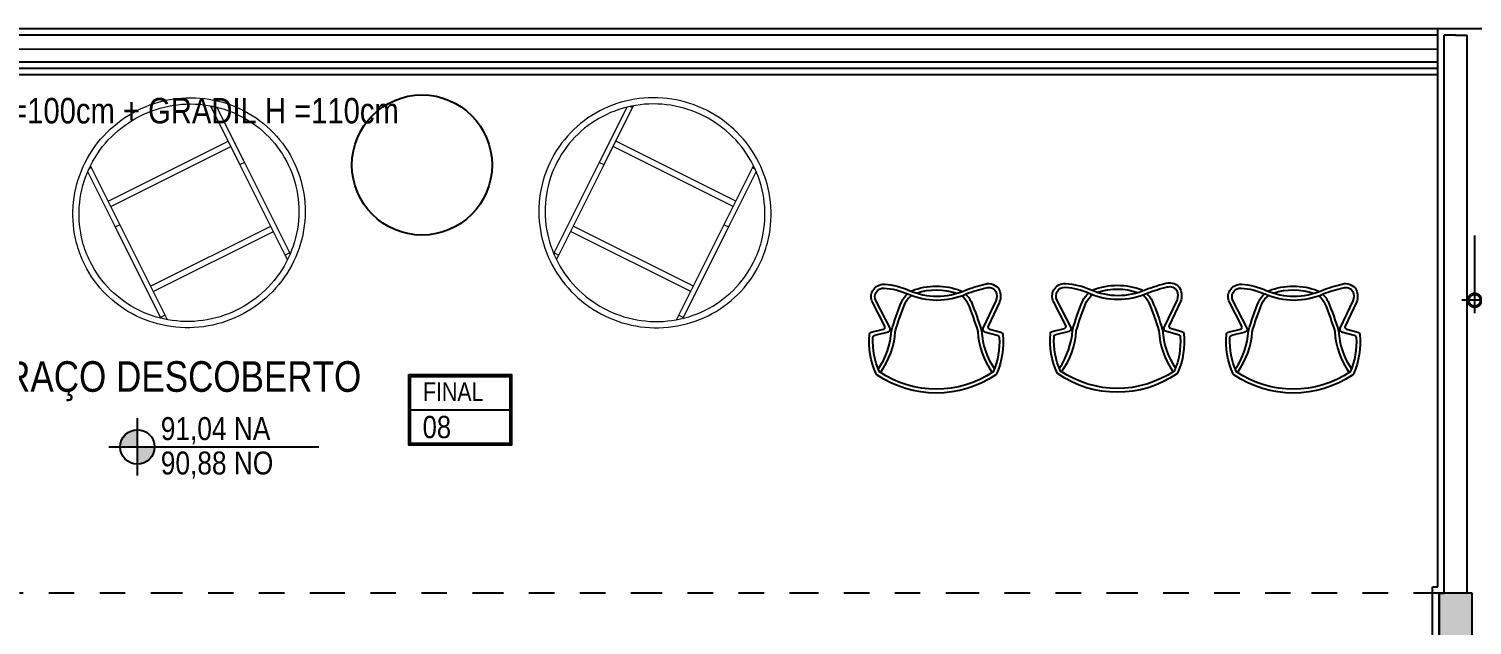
# Model space of a CAD drawing. Header units: metres. Extents: x -23 to 570, y -25 to 184.
# Drawn here: x 109.82 to 115.48, y 7.06 to 9.4 of the extents above; entities that cross this region are included whole.
import ezdxf
from ezdxf.enums import TextEntityAlignment as Align

# ---------------------------------------------------------------- set-up
doc = ezdxf.new("R2010")
doc.units = ezdxf.units.M
doc.header["$LTSCALE"] = 0.1
doc.linetypes.add('DUPLEX SUPERIOR$0$DASHEDX2', pattern=[1.5, 1, -0.5])
for name, color, linetype in [('ARQ-DIM', 2, 'Continuous'), ('ARQ-SIM', 1, 'Continuous'), ('ARQ-TXT', 2, 'Continuous'), ('DUPLEX SUPERIOR$0$1', 232, 'DUPLEX SUPERIOR$0$DASHEDX2'), ('DUPLEX SUPERIOR$0$3', 2, 'Continuous'), ('DUPLEX SUPERIOR$0$4', 2, 'Continuous'), ('DUPLEX SUPERIOR$0$5', 232, 'Continuous'), ('DUPLEX SUPERIOR$0$ARQ-ALV ACAB', 4, 'Continuous'), ('DUPLEX SUPERIOR$0$ARQ-ALV OSSO', 5, 'Continuous'), ('DUPLEX SUPERIOR$0$ARQ-AUX', 7, 'Continuous'), ('DUPLEX SUPERIOR$0$ARQ-AUX2', 2, 'Continuous'), ('DUPLEX SUPERIOR$0$ARQ-MOB', 7, 'Continuous'), ('DUPLEX SUPERIOR$0$ARQ-PRJ', 7, 'DUPLEX SUPERIOR$0$DASHEDX2')]:
    doc.layers.add(name, color=color, linetype=linetype)
doc.styles.add('Adesa', font='ARIALN.TTF')
doc.styles.add('M50', font='ARIALN.TTF', dxfattribs={"height": 0.15})
doc.dimstyles.new('ADESA 1-0050', dxfattribs={"dimtxt": 0.1, "dimasz": 0.1, "dimexe": 0.05, "dimexo": 0.05, "dimgap": 0.03, "dimtad": 1, "dimdec": 1, "dimlfac": 100, "dimzin": 12, "dimtxsty": 'Adesa', "dimblk": 'DOTSMALL', "dimcen": 1, "dimdle": 0.05, "dimclrd": 1, "dimclre": 1, "dimclrt": 256, "dimazin": 3, "dimtm": 1e-09, "dimtfac": 1, "dimtdec": 1, "dimtmove": 1, "dimatfit": 0, "dimldrblk": 'DOTSMALL', "dimfxl": 0.8, "dimtvp": 2, "dimtolj": 1, "dimtzin": 0, "dimarcsym": 0})

# ---------------------------------------------------------------- blocks, each defined once
blk = doc.blocks.new('DUPLEX SUPERIOR$0$planta duplex superior tipo 2')
at = {"layer": 'DUPLEX SUPERIOR$0$ARQ-ALV ACAB'}
blk.add_line((-10.07, 0.0252, 0), (0, 0.025), dxfattribs=at)
at = {"layer": 'DUPLEX SUPERIOR$0$ARQ-ALV OSSO'}
for p, q in [((0, 0), (-0.045, 0)), ((-0.045, -2.19, 0), (-0.045, 0, 0))]:
    blk.add_line(p, q, dxfattribs=at)
blk.add_lwpolyline([(-0.065, -2.19), (-0.045, -2.19)], dxfattribs=at)
blk = doc.blocks.new('*U1089')
at = {"lineweight": 0}
for p, q in [((-290.5, 83.3), (-290.5, 318.5)), ((-280.9, 326.4), (-270.7, 326.4)), ((-270.7, 326.4), (-270.7, 334.4)), ((-270.7, 83.3), (-270.7, 326.4)), ((256.4, 328.5), (256.4, 334.4)), ((256.4, 326.4), (256.4, 328.5)), ((256.4, 325.9), (256.4, 326.4)), ((256.4, 326.4), (261.9, 326.4)), ((256.4, 83.3), (256.4, 325.9)), ((261.9, 326.4), (266.6, 326.4)), ((276.1, 83.3), (276.1, 318.5)), ((256.4, 179.1), (-270.7, 179.1)), ((256.4, 156), (-270.7, 156)), ((-290.5, -314.8), (-290.5, 83.3)), ((-290.5, 76.2), (-270.7, 76.2)), ((-270.7, -314.8), (-270.7, 83.3)), ((256.4, -314.8), (256.4, 83.3)), ((256.4, 76.2), (276.1, 76.2)), ((276.1, -314.8), (276.1, 83.3)), ((256.4, -193.3), (-270.7, -193.3)), ((256.4, -216.4), (-270.7, -216.4)), ((-290.5, -324.7), (-290.5, -314.8)), ((-290.5, -320.6), (-270.7, -320.6)), ((-270.7, -340.6), (-270.7, -314.8)), ((256.4, -340.6), (256.4, -314.8)), ((256.4, -320.6), (276.1, -320.6)), ((276.1, -324.7), (276.1, -314.8))]:
    blk.add_line(p, q, dxfattribs=at)
for points, knots in [([(450, -3.1), (450, -51.1), (442.1, -99.1), (411.5, -190.2), (388.7, -233.3), (330.5, -310.3), (295.1, -344.1), (215.2, -399.2), (170.8, -420.4), (77.3, -448), (28.3, -454.3), (-69.2, -451.6), (-117.7, -442.4), (-209.4, -409.6), (-252.5, -385.9), (-329.1, -326.3), (-362.4, -290.4), (-416, -210.2), (-436.2, -165.8), (-461.4, -73.1), (-466.4, -24.8), (-460.7, 71), (-450, 118.5), (-414, 207.7), (-388.7, 249.4), (-326.1, 322.9), (-288.7, 354.7), (-205.7, 405.1), (-160.1, 423.7), (-65.2, 445.8), (-15.9, 449.4), (81.3, 441), (129.2, 429.1), (218.8, 391), (260.5, 364.9), (333.3, 301), (364.5, 263.3), (413.2, 180.1), (430.8, 134.7), (446.8, 57.8), (450, 27.3), (450, -3.1)], [0, 0, 0, 0, 0.319721, 0.319721, 0.639501, 0.639501, 0.959429, 0.959429, 1.279526, 1.279526, 1.599751, 1.599751, 1.920017, 1.920017, 2.240224, 2.240224, 2.560293, 2.560293, 2.880189, 2.880189, 3.19995, 3.19995, 3.519674, 3.519674, 3.839475, 3.839475, 4.159434, 4.159434, 4.47956, 4.47956, 4.7998, 4.7998, 5.120062, 5.120062, 5.440249, 5.440249, 5.760286, 5.760286, 6.080153, 6.080153, 6.283185, 6.283185, 6.283185, 6.283185]), ([(425.5, -3.1), (425.5, -48.5), (418, -93.9), (389, -180.1), (367.4, -220.9), (312.2, -293.8), (278.7, -325.8), (203, -377.8), (160.9, -397.8), (72.5, -423.8), (26.2, -429.8), (-66.1, -427.1), (-111.9, -418.5), (-198.6, -387.4), (-239.4, -365), (-311.8, -308.7), (-343.4, -274.8), (-394.1, -199), (-413.2, -157.1), (-437.1, -69.3), (-441.8, -23.6), (-436.4, 67.1), (-426.3, 112), (-392.2, 196.4), (-368.2, 235.8), (-308.8, 305.4), (-273.4, 335.4), (-194.8, 383), (-151.6, 400.6), (-61.8, 421.4), (-15.2, 424.7), (76.7, 416.8), (122, 405.5), (206.7, 369.5), (246.1, 344.8), (315, 284.5), (344.5, 248.8), (390.7, 170.2), (407.3, 127.2), (422.5, 54.5), (425.5, 25.7), (425.5, -3.1)], [0, 0, 0, 0, 0.320303, 0.320303, 0.640542, 0.640542, 0.96062, 0.96062, 1.280513, 1.280513, 1.60027, 1.60027, 1.919982, 1.919982, 2.239757, 2.239757, 2.559683, 2.559683, 2.879795, 2.879795, 3.200054, 3.200054, 3.520355, 3.520355, 3.84057, 3.84057, 4.160614, 4.160614, 4.480477, 4.480477, 4.800217, 4.800217, 5.119934, 5.119934, 5.439731, 5.439731, 5.759689, 5.759689, 6.079833, 6.079833, 6.283185, 6.283185, 6.283185, 6.283185])]:
    blk.add_open_spline(points, degree=3, knots=knots, dxfattribs=at)
blk = doc.blocks.new('DUPLEX SUPERIOR$0$MOB_TID_Bora Bora_Mesa Auxiliar')
at = {"ltscale": 0.001}
blk.add_circle((0, 0), 0.275, dxfattribs=at)
blk = doc.blocks.new('DUPLEX SUPERIOR$0$MOB_Cadeira Aviv ou Allegra')
for points in [[(4290.7691, 2880.1209, 0.131931), (4290.793, 2879.9666, 0.14013), (4290.7965, 2879.9624, 0.307925), (4291.2625, 2879.9624, 0.136795), (4291.2659, 2879.9665, 0.130223), (4291.2924, 2880.1206, 0.319153), (4291.2849, 2880.1294), (4291.2371, 2880.1415, -0.48169), (4291.2319, 2880.1528), (4291.2799, 2880.2472, 0.250392), (4291.279, 2880.2926, 0.291136), (4291.2327, 2880.3176, 0.085119), (4291.1355, 2880.2935, -0.209258), (4290.9181, 2880.2935, 0.036257), (4290.8378, 2880.3183, 0.34754), (4290.7827, 2880.2962, 0.194054), (4290.7817, 2880.2472), (4290.8265, 2880.1529, -0.467503), (4290.8214, 2880.1417), (4290.7764, 2880.1295, 0.308502)], [(4290.783, 2880.1088, 0.1213), (4290.8061, 2879.974, 0.306002), (4291.2529, 2879.974, 0.119391), (4291.2782, 2880.1084, 0.329595), (4291.2707, 2880.1175), (4291.2176, 2880.1309, -0.48169), (4291.2111, 2880.1451), (4291.2666, 2880.254, 0.250392), (4291.2659, 2880.2853, 0.291136), (4291.2338, 2880.3026, 0.085119), (4291.1415, 2880.2798, -0.20897), (4290.9123, 2880.2797, 0.036344), (4290.8339, 2880.3038, 0.343827), (4290.7961, 2880.2895, 0.186509), (4290.7955, 2880.2531), (4290.8467, 2880.1453, -0.467504), (4290.8403, 2880.1313), (4290.7904, 2880.1178, 0.318606)]]:
    blk.add_lwpolyline(points, format="xyb", close=True)
for points in [[(4291.1284, 2880.2906, 0.008449), (4291.1255, 2880.2923, 0.189361), (4290.9329, 2880.2923, 0.013878), (4290.9281, 2880.2894)], [(4291.1072, 2880.283, 0.163546), (4290.9489, 2880.2822)], [(4290.9146, 2880.2787, 0.090045), (4290.8932, 2880.2499, 0.02372), (4290.8519, 2880.1345, -0.138637), (4290.8015, 2879.9852)], [(4290.9304, 2880.2725, 0.110173), (4290.9068, 2880.2437, 0.02326), (4290.8668, 2880.1318, -0.142586), (4290.8101, 2879.9713)], [(4291.2484, 2879.9711, -0.135645), (4291.1906, 2880.1314, 0.032927), (4291.1516, 2880.2436, 0.116146), (4291.1265, 2880.2737, 0.116146)], [(4291.2574, 2879.9845, -0.131983), (4291.2054, 2880.1339, 0.033451), (4291.1652, 2880.2499, 0.095284), (4291.1423, 2880.2801, 0.095284)]]:
    blk.add_lwpolyline(points, format="xyb")
blk = doc.blocks.new('DUPLEX SUPERIOR$0$layout dup sup tipo 2')
at = {"layer": 'DUPLEX SUPERIOR$0$ARQ-MOB', "color": 251, "xscale": -1, "rotation": 180}
for p in [(-4315.9744, 2871.9248), (-4315.284, 2871.9217), (-4314.5736, 2871.9248)]:
    blk.add_blockref('DUPLEX SUPERIOR$0$MOB_Cadeira Aviv ou Allegra', p, dxfattribs=at)
at = {"layer": 'DUPLEX SUPERIOR$0$ARQ-MOB', "color": 251, "yscale": 0.001, "zscale": 0.001}
for p, xscale, rotation in [((-22.4481, -8.673), 0.001, 153.4503635204589), ((-20.6039, -8.673), -0.001, 206.5496364795411)]:
    blk.add_blockref('*U1089', p, dxfattribs=dict(at, xscale=xscale, rotation=rotation))
at = {"layer": 'DUPLEX SUPERIOR$0$ARQ-MOB', "color": 251}
blk.add_blockref('DUPLEX SUPERIOR$0$MOB_TID_Bora Bora_Mesa Auxiliar', (-21.526, -8.861), dxfattribs=at)
blk = doc.blocks.new('DUPLEX SUPERIOR$0$planta duplex superior tipo 3')
at = {"layer": 'DUPLEX SUPERIOR$0$ARQ-ALV ACAB'}
for p, q in [((-10.07, 0.0236, 0), (-0.08, 0.0236, 0)), ((-10.07, -2.1664), (-10.07, 0.0236)), ((-10.07, -0.1563, 0), (-0.08, -0.1564, 0))]:
    blk.add_line(p, q, dxfattribs=at)
at = {"layer": 'DUPLEX SUPERIOR$0$ARQ-ALV ACAB', "elevation": 0}
for points in [[(-10.14, 0.0236), (-10.07, 0.0236)], [(-10.0501, -2.1664), (-10.07, -2.1664)], [(-10.0501, -4.5964), (-10.0501, -2.1664)]]:
    blk.add_lwpolyline(points, dxfattribs=at)
at = {"layer": 'DUPLEX SUPERIOR$0$ARQ-ALV OSSO'}
blk.add_line((-10.095, -2.1914), (-10.095, -0.0014), dxfattribs=at)
at = {"layer": 'DUPLEX SUPERIOR$0$ARQ-ALV OSSO', "elevation": 0}
for points in [[(-10.14, -0.0014), (-10.095, -0.0014)], [(-10.075, -2.1914), (-10.095, -2.1914)], [(-7.3206, -4.7914), (-7.3451, -4.7914), (-10.0751, -4.7914), (-10.075, -2.1914)]]:
    blk.add_lwpolyline(points, dxfattribs=at)
at = {"layer": 'DUPLEX SUPERIOR$0$ARQ-AUX'}
for p, q in [((-10.07, -0.0015, 0), (-0.08, -0.0016, 0)), ((-10.07, -0.1313, 0), (-0.08, -0.1314, 0))]:
    blk.add_line(p, q, dxfattribs=at)
at = {"layer": 'DUPLEX SUPERIOR$0$ARQ-AUX2'}
for p, q in [((-10.07, -0.0565, 0), (-0.08, -0.0566, 0)), ((-10.07, -0.1065, 0), (-0.08, -0.1066, 0))]:
    blk.add_line(p, q, dxfattribs=at)
blk = doc.blocks.new('DUPLEX SUPERIOR$0$EST-LO-012-BAR-R00')
at = {"layer": 'DUPLEX SUPERIOR$0$3'}
h = blk.add_hatch(color=8, dxfattribs=at)
h.dxf.hatch_style = 1
h.paths.add_polyline_path([(12.990166, -733.007865), (-0.004452, -733.007865), (-0.004452, -859.007865), (12.990166, -859.007865)], flags=16)
h.paths.add_polyline_path([(12.990166, -474.009684), (-0.004452, -474.009684), (-0.004452, -600.009684), (12.990166, -600.009684)], flags=16)
h.paths.add_polyline_path([(12.990166, -41.006716), (0, -41.006716), (0, -167.006716), (12.990166, -167.006716)], flags=16)
h.paths.add_polyline_path([(-77.500305, 296.001179), (-239.500305, 296.001179), (-239.500305, 282.997389), (-77.500305, 282.997389)], flags=16)
h.paths.add_polyline_path([(1027.995156, -74.001904), (1014.985014, -74.001904), (1014.985014, -183.00198), (1012.995156, -183.00198), (1012.995156, -196.001904), (1027.995156, -196.001904)], flags=17)
h.paths.add_polyline_path([(-1534.999687, -396.002061), (-1547.999687, -396.002061), (-1547.999687, -566.99002), (-1534.999687, -566.99002), (-1534.999687, -458.002855), (-1532.999904, -458.002855), (-1532.999904, -445.003037), (-1534.999687, -445.003037)], flags=17)
h.paths.add_polyline_path([(-1547.999687, -245.000884), (-1547.999687, -74.000884), (-1534.999687, -74.000884), (-1534.999687, -183.000531), (-1532.999687, -183.000531), (-1532.999687, -196.000349), (-1534.999687, -196.000349), (-1534.999687, -245.000884)])
h.paths.add_polyline_path([(1027.995404, -566.99002), (1014.995404, -566.99002), (1014.995404, -458.001482), (1012.995404, -458.001482), (1012.995404, -444.99002), (1027.995404, -444.99002)])
h.paths.add_polyline_path([(-251.979379, -937.001358), (-251.979379, -924.001358), (-232.004486, -924.000659), (-232.004486, -855.000659), (-213.004486, -855.000659), (-213.004486, -924.000659), (-0.004452, -924.001358), (-0.004452, -415.003177), (-213.011238, -415.003177), (-213.011238, -482.000175), (-232.011238, -482.000175), (-232.011238, -396.003177), (280.995777, -396.003177), (280.995777, -409.003386), (12.995548, -409.003386), (12.995548, -937.001358)])
h.paths.add_polyline_path([(-517.003335, -245.000006), (-517.003335, 296.001179), (12.994618, 296.001179), (12.994618, -232.000209), (280.995777, -232.000209), (280.995777, -245), (0, -245), (0, 0), (-249.000312, 0), (-249.000312, 12.998784), (-0.000305, 12.998784), (-0.000305, 282.997389), (-504.003335, 282.997389), (-504.003335, -245.000006)])
h.paths.add_polyline_path([(-801.000061, -408.999165), (-520.003335, -408.999165), (-520.003335, -395.999165), (-801.000061, -395.999165)], flags=17)
h.paths.add_polyline_path([(719.496112, -409.003033), (719.496112, -396.003386), (459.996043, -396.003386), (459.996043, -541.004109), (472.996043, -541.004109), (472.996043, -409.003033)], flags=17)
h.paths.add_polyline_path([(719.496112, -232.000353), (472.996043, -232.000353), (472.996043, -99.999277), (459.996043, -99.999277), (459.996043, -245), (719.496112, -245)], flags=17)
h.paths.add_polyline_path([(-993.00031, -541.004109), (-980.00031, -541.004109), (-980.00031, -396.003386), (-1239.500379, -396.003386), (-1239.500379, -409.003386), (-993.00031, -409.003386)], flags=17)
h.paths.add_polyline_path([(-993.00031, -99.999277), (-993.00031, -232), (-1239.500379, -232), (-1239.500379, -245), (-980.00031, -245), (-980.00031, -99.999277)], flags=17)
h.paths.add_polyline_path([(-801.000061, -245), (-520.003335, -245), (-520.003335, -232), (-801.000061, -232)], flags=17)
h.paths.add_polyline_path([(-517.003335, -937.002217), (-352.982201, -937.002217), (-352.982201, -924.002217), (-504.003335, -924.002217), (-504.003335, -395.999165), (-517.003335, -395.999165)])
h.paths.add_polyline_path([(574.479516, -14.002855), (593.479516, -14.002855), (593.479516, 35.997145), (574.479516, 35.997145)])
h.paths.add_polyline_path([(574.479516, -677.000531), (593.479516, -677.000531), (593.479516, -627.000531), (574.479516, -627.000531)])
h.paths.add_polyline_path([(-1113.500883, -677.000531), (-1094.500883, -677.000531), (-1094.500883, -627.000531), (-1113.500883, -627.000531)])
h.paths.add_polyline_path([(-1113.500883, -14.002855), (-1094.500883, -14.002855), (-1094.500883, 35.997145), (-1113.500883, 35.997145)])
h.paths.add_polyline_path([(265.995777, -677.000531), (284.995777, -677.000531), (284.995777, -627.000531), (265.995777, -627.000531)])
h.paths.add_polyline_path([(265.995777, -14.002855), (284.995777, -14.002855), (284.995777, 35.997145), (265.995777, 35.997145)])
h.paths.add_polyline_path([(-805.000061, -677.000531), (-786.000061, -677.000531), (-786.000061, -627.000531), (-805.000061, -627.000531)])
h.paths.add_polyline_path([(-805.000061, -14.002855), (-786.000061, -14.002855), (-786.000061, 35.997145), (-805.000061, 35.997145)])
edge = h.paths.add_edge_path()
edge.add_line((-1547.999687, -566.99002), (-1547.999687, -396.002061))
edge.add_line((-1547.999687, -396.002061), (-1534.999687, -396.002061))
edge.add_line((-1534.999687, -396.002061), (-1534.999687, -445.003037))
edge.add_line((-1534.999687, -445.003037), (-1532.999904, -445.003037))
edge.add_line((-1532.999904, -445.003037), (-1532.999904, -458.002855))
edge.add_line((-1532.999904, -458.002855), (-1534.999687, -458.002855))
edge.add_line((-1534.999687, -458.002855), (-1534.999687, -566.99002))
edge.add_line((-1534.999687, -566.99002), (-1547.999904, -566.99002))
edge.add_line((1027.989198, -196.001904), (1012.995156, -196.001904))
edge.add_line((1012.995156, -196.001904), (1012.995156, -183.00198))
edge.add_line((1012.995156, -183.00198), (1014.985014, -183.00198))
edge.add_line((1014.985014, -183.00198), (1014.985014, -74.001904))
edge.add_line((1014.985014, -74.001904), (1027.995156, -74.001904))
edge.add_line((1027.995156, -74.001904), (1027.995156, -196.001904))
h.paths.add_polyline_path([(-1.560017, -178.478832), (-1.560017, -104.425285), (-24.535801, -104.425285), (-24.535801, -178.478832)], flags=25)
at = {"layer": 'DUPLEX SUPERIOR$0$4'}
h = blk.add_hatch(color=8, dxfattribs=at)
h.dxf.hatch_style = 1
h.paths.add_polyline_path([(-1094.500883, 35.997145), (-1113.500883, 35.997145), (-1113.500883, -14.002855), (-1094.500883, -14.002855)])
h.paths.add_polyline_path([(-786.000061, 35.997145), (-805.000061, 35.997145), (-805.000061, -14.002855), (-786.000061, -14.002855)])
h.paths.add_polyline_path([(-980.00031, -99.999277), (-993.00031, -99.999277), (-993.00031, -232), (-1239.500379, -232), (-1239.500379, -245), (-980.00031, -245)])
h.paths.add_polyline_path([(-980.00031, -396.003386), (-1239.500379, -396.003386), (-1239.500379, -409.003386), (-993.00031, -409.003386), (-993.00031, -541.004109), (-980.00031, -541.004109)])
h.paths.add_polyline_path([(-1534.999687, -396.002061), (-1547.999687, -396.002061), (-1547.999687, -566.99002), (-1534.999687, -566.99002), (-1534.999687, -458.002855), (-1532.999904, -458.002855), (-1532.999904, -445.003037), (-1534.999687, -445.003037)])
h.paths.add_polyline_path([(-2548.999343, 77.001566), (-2561.999343, 77.001566), (-2561.999343, -195.998214), (-2399.510997, -195.998214), (-2399.510997, -182.998214), (-2548.999343, -182.998214)], flags=17)
h.paths.add_polyline_path([(-2548.999822, -458.004942), (-2399.510997, -458.004942), (-2399.510997, -445.004942), (-2561.999822, -445.004942), (-2561.999822, -718.004952), (-2548.999822, -718.004952)], flags=17)
h.paths.add_polyline_path([(280.995777, -409.003386), (459.996043, -409.003386), (459.996043, -396.003386), (280.995777, -396.003386)])
h.paths.add_polyline_path([(1014.995404, -718.004952), (1027.995404, -718.004952), (1027.995404, -566.99002), (1014.995404, -566.99002)])
h.paths.add_polyline_path([(865.506331, -458.001482), (1012.995404, -458.001482), (1012.995404, -444.99002), (865.506331, -444.99002)])
h.paths.add_polyline_path([(865.506331, -196.001904), (1012.995156, -196.001904), (1012.995156, -183.00198), (865.506331, -183.00198)])
h.paths.add_polyline_path([(1014.995156, -74.001904), (1027.995156, -74.001904), (1027.995156, 77.000887), (1014.995156, 77.000887)])
h.paths.add_polyline_path([(280.995777, -245), (459.996043, -245), (459.996043, -232.000209), (280.995777, -232.000209)])
h.paths.add_polyline_path([(-57.501936, -245), (0, -245), (0, -225.996934), (-57.501936, -225.996934)])
h.paths.add_polyline_path([(-980.00031, -245), (-801.000061, -245), (-801.000061, -232), (-980.00031, -232)])
h.paths.add_polyline_path([(-980.00031, -409.003177), (-801.000061, -409.003177), (-801.000061, -395.999165), (-980.00031, -395.999165)])
h.paths.add_polyline_path([(-1547.999687, -74.000884), (-1534.999687, -74.000884), (-1534.999687, 77.000932), (-1547.999687, 77.000932)])
h.paths.add_polyline_path([(-1532.999687, -196.000349), (-1385.510847, -196.000349), (-1385.510847, -183.000531), (-1532.999687, -183.000531)])
h.paths.add_polyline_path([(-1547.999904, -718.004976), (-1534.999687, -718.004976), (-1534.999687, -566.99002), (-1547.999904, -566.99002)])
h.paths.add_polyline_path([(-1532.999904, -458.002855), (-1385.510832, -458.002855), (-1385.510832, -445.003037), (-1532.999904, -445.003037)])
h.paths.add_polyline_path([(-1548.000663, -396.002061), (-2253.500545, -396.002061), (-2253.500545, -409.001685), (-2008.001965, -409.001685), (-2008.001965, -540.996579), (-1995.001777, -540.996579), (-1995.001777, -409.00183), (-1548.000663, -409.00183)])
h.paths.add_polyline_path([(1245.999783, -327.001694), (1689.007686, -327.001694), (1689.007686, -314.001694), (1245.999783, -314.001694)])
h.paths.add_polyline_path([(-249.004459, -245.001553), (-236.004459, -245.001553), (-236.004459, -0.001553), (-249.004459, -0.001553)])
h.paths.add_polyline_path([(-1548.000446, -245.001325), (-1548.000446, -232.001024), (-1995.001965, -232.001024), (-1995.001965, -100.000624), (-2008.001965, -100.000624), (-2008.001965, -232.001325), (-2253.500545, -232.001325), (-2253.500545, -245.001325)])
h.paths.add_polyline_path([(-3223.007243, -327.001694), (-2779.99934, -327.001694), (-2779.99934, -314.001694), (-3223.007243, -314.001694)])
h.paths.add_polyline_path([(1015.01125, -327.001694), (1155.51125, -327.001694), (1155.51125, -314.001694), (1015.01125, -314.001694)])
h.paths.add_polyline_path([(-2689.510807, -327.001694), (-2549.010807, -327.001694), (-2549.010807, -314.001694), (-2689.510807, -314.001694)])
h.paths.add_polyline_path([(-3223.007243, -72.001699), (-3208.007243, -72.001699), (-3208.007243, -42.001699), (-3223.007243, -42.001699)])
h.paths.add_polyline_path([(-2962.007243, -72.001699), (-2947.007243, -72.001699), (-2947.007243, -42.001699), (-2962.007243, -42.001699)])
h.paths.add_polyline_path([(1413.007686, -72.001699), (1428.007686, -72.001699), (1428.007686, -42.001699), (1413.007686, -42.001699)])
h.paths.add_polyline_path([(1674.007686, -72.001699), (1689.007686, -72.001699), (1689.007686, -42.001699), (1674.007686, -42.001699)])
h.paths.add_polyline_path([(-3223.007243, -599.001687), (-3208.007243, -599.001687), (-3208.007243, -569.001687), (-3223.007243, -569.001687)])
h.paths.add_polyline_path([(-2962.007243, -599.001687), (-2947.007243, -599.001687), (-2947.007243, -569.001687), (-2962.007243, -569.001687)])
h.paths.add_polyline_path([(1413.007686, -599.001687), (1428.007686, -599.001687), (1428.007686, -569.001687), (1413.007686, -569.001687)])
h.paths.add_polyline_path([(1674.007686, -599.001687), (1689.007686, -599.001687), (1689.007686, -569.001687), (1674.007686, -569.001687)])
edge = h.paths.add_edge_path()
edge.add_line((-2399.510997, -445.004942), (-2561.999822, -445.004942))
edge.add_line((-2561.999822, -445.004942), (-2561.999822, -718.004952))
edge.add_line((-2561.999822, -718.004952), (-2548.999822, -718.004952))
edge.add_line((-2548.999822, -718.004952), (-2548.999822, -458.004942))
edge.add_line((-2548.999822, -458.004942), (-2399.510997, -458.004942))
edge.add_line((-2399.510997, -458.004942), (-2399.510997, -445.005172))
edge.add_line((-2561.999343, 77.001566), (-2561.999343, -195.998214))
edge.add_line((-2561.999343, -195.998214), (-2399.510997, -195.998214))
edge.add_line((-2399.510997, -195.998214), (-2399.510997, -182.998214))
edge.add_line((-2399.510997, -182.998214), (-2548.999343, -182.998214))
edge.add_line((-2548.999343, -182.998214), (-2548.999343, 77.001566))
edge.add_line((-2548.999343, 77.001566), (-2561.999822, 77.001566))
h.paths.add_polyline_path([(-1109.165788, -62.830897), (-1109.165788, -3.910365), (-1132.141572, -3.910365), (-1132.141572, -62.830897)], flags=9)
at = {"layer": 'DUPLEX SUPERIOR$0$1'}
for points in [[(-1534.999687, -718.004952), (-1476.793394, -718.004952)], [(-1476.793394, -718.004952), (-1414.579165, -718.004952)], [(-1414.579165, -718.004952), (-1351.487006, -718.004952)], [(-1351.487006, -718.004952), (-1290.150706, -718.004952)], [(-1290.150706, -718.004952), (-1227.936476, -718.004952)], [(-1227.936476, -718.004952), (-1165.722246, -718.004952)], [(-1165.722246, -718.004952), (-1102.000883, -718.004952)], [(-1102.000883, -718.004952), (-1039.507805, -718.004952)], [(-1039.507805, -718.004952), (-978.007594, -718.004952)]]:
    blk.add_lwpolyline(points, dxfattribs=at)
at = {"layer": 'DUPLEX SUPERIOR$0$4'}
blk.add_lwpolyline([(-1547.999904, -718.004976), (-1534.999687, -718.004976), (-1534.999687, -566.99002), (-1547.999904, -566.99002), (-1547.999904, -718.004976)], dxfattribs=at)
at = {"layer": 'DUPLEX SUPERIOR$0$5'}
blk.add_lwpolyline([(-1547.999904, -718.004976), (-1534.999687, -718.004976), (-1534.999687, -566.99002), (-1547.999904, -566.99002), (-1547.999904, -718.004976)], dxfattribs=at)
blk = doc.blocks.new('DUPLEX SUPERIOR')
at = {"linetype": 'Continuous', "xscale": 0.01, "yscale": 0.01, "zscale": 0.01}
blk.add_blockref('DUPLEX SUPERIOR$0$EST-LO-012-BAR-R00', (0, 0), dxfattribs=at)
at = {"layer": 'DUPLEX SUPERIOR$0$ARQ-ALV ACAB', "xscale": -1, "rotation": 180}
blk.add_blockref('DUPLEX SUPERIOR$0$planta duplex superior tipo 3', (-5.275, -9.3714, 0), dxfattribs=at)
at = {"layer": 'DUPLEX SUPERIOR$0$ARQ-MOB'}
blk.add_blockref('DUPLEX SUPERIOR$0$layout dup sup tipo 2', (10.1664, -0.0001, 0), dxfattribs=at)
at = {"layer": 'DUPLEX SUPERIOR$0$ARQ-PRJ', "xscale": -1, "rotation": 180}
blk.add_blockref('DUPLEX SUPERIOR$0$planta duplex superior tipo 2', (-15.415, -9.37, 0), dxfattribs=at)
blk = doc.blocks.new('NipAcOs')
at = {"layer": 'ARQ-SIM'}
h = blk.add_hatch(color=256, dxfattribs=at)
h.dxf.hatch_style = 1
h.paths.add_polyline_path([(0, 0.15, 0.414214), (-0.15, 0), (0, 0)])
h.paths.add_polyline_path([(0.15, 0), (0, 0), (0, -0.15, 0.414214)])
for p, q in [((0, -0.25), (0, 0.25)), ((-0.25, 0), (0.15, 0)), ((0.15, 0), (1.583, 0))]:
    blk.add_line(p, q, dxfattribs=at)
blk.add_circle((0, 0), 0.15, dxfattribs=at)
at = {"style": 'Adesa'}
for p in [(0.204, 0.06), (0.204, -0.24)]:
    blk.add_attdef('000,00', p, '', height=0.2, dxfattribs=at)
blk = doc.blocks.new('N AP')
for points in [[(0.3098, 0.5223), (0.8624, 0.5223), (0.8624, 0.1419), (0.3098, 0.1419)], [(0.3198, 0.5123), (0.8524, 0.5123), (0.8524, 0.1519), (0.3198, 0.1519)]]:
    blk.add_lwpolyline(points, close=True)
for points in [[(0.3198, 0.3321), (0.8524, 0.3321)], [(0.3198, 0.1519), (0.8524, 0.1519)]]:
    blk.add_lwpolyline(points)
at = {"insert": (0.3864, 0.4801), "char_height": 0.1, "attachment_point": 1, "style": 'Adesa'}
blk.add_mtext_dynamic_manual_height_columns('FINAL', width=0.3501, gutter_width=50, heights=[0], dxfattribs=at)
at = {"style": 'Adesa'}
blk.add_attdef('00', text='', height=0.1, dxfattribs=at).set_placement((0.5673, 0.171), align=Align.CENTER)
blk = doc.blocks.new('_DotSmall')
at = {"color": 0, "linetype": 'ByBlock', "const_width": 0.5}
blk.add_lwpolyline([(-0.0625, 0, 1), (0.0625, 0, 1)], format="xyb", close=True, dxfattribs=at)
blk = doc.blocks.new('*D506')
at = {"layer": 'ARQ-DIM', "color": 1, "lineweight": -2, "transparency": 16777216}
for p, q in [((115.4899, 8.5838), (115.4899, 8.28)), ((125.4799, 8.5838), (125.4799, 8.28)), ((125.5299, 8.33), (115.4399, 8.33))]:
    blk.add_line(p, q, dxfattribs=at)
at = {"layer": 'Defpoints', "color": 0, "transparency": 16777216}
for p in [(115.4899, 8.6338, 0), (125.4799, 8.6338, 0), (115.4899, 8.33)]:
    blk.add_point(p, dxfattribs=at)
at = {"layer": 'ARQ-DIM', "color": 1, "lineweight": -2, "transparency": 16777216, "xscale": 0.1, "yscale": 0.1, "zscale": 0.1, "rotation": 180}
blk.add_blockref('_DotSmall', (115.4899, 8.33), dxfattribs=at)
at = {"layer": 'ARQ-DIM', "color": 1, "lineweight": -2, "transparency": 16777216, "xscale": 0.1, "yscale": 0.1, "zscale": 0.1}
blk.add_blockref('_DotSmall', (125.4799, 8.33), dxfattribs=at)
at = {"layer": 'ARQ-DIM', "transparency": 16777216, "insert": (120.4849, 8.4111), "char_height": 0.1, "attachment_point": 5, "style": 'Adesa'}
blk.add_mtext('\\A1;999', dxfattribs=at)

msp = doc.modelspace()

# ---------------------------------------------------------------- block references
at = {"rotation": 180}
msp.add_blockref('DUPLEX SUPERIOR', (100, 0), dxfattribs=at)

# ---------------------------------------------------------------- next in the draw order: block references
at = {"layer": 'ARQ-SIM'}
ref = msp.add_blockref('N AP', (111.0816, 7.6574), dxfattribs=dict(at, xscale=0.73, yscale=0.73, zscale=0.73))
ref.add_attrib('00', '08', dxfattribs={"layer": '0', "height": 0.0876, "style": 'Adesa'}).set_placement((111.4179, 7.7888), align=Align.CENTER)
ref = msp.add_blockref('NipAcOs', (110.243, 7.7545, 0), dxfattribs=dict(at, xscale=0.45, yscale=0.45, zscale=0.45))
ref.add_attrib('000,00', '90,88 NO', (110.3348, 7.6465, 0), dxfattribs={"layer": '0', "color": 2, "height": 0.09, "style": 'Adesa'})
ref.add_attrib('000,00', '91,04 NA', (110.3348, 7.7815, 0), dxfattribs={"layer": '0', "color": 2, "height": 0.09, "style": 'Adesa'})

# ---------------------------------------------------------------- next in the draw order: texts
at = {"layer": 'ARQ-TXT'}
for s, height, style, p in [('MURETA H=100cm + GRADIL H =110cm ', 0.1, 'Adesa', (110.223, 9.0741, -0.0226)), ('TERRAÇO DESCOBERTO', 0.12, 'M50', (110.2852, 8.0133, -0.0226))]:
    msp.add_text(s, height=height, dxfattribs=dict(at, style=style)).set_placement(p, align=Align.MIDDLE)

# ---------------------------------------------------------------- next in the draw order: dimensions: what is measured, and where the dimension line sits
at = {"layer": 'ARQ-DIM'}
dim = msp.add_linear_dim(base=(115.4899, 8.33), p1=(125.4799, 8.6338, 0), p2=(115.4899, 8.6338, 0), angle=180, dimstyle='ADESA 1-0050', dxfattribs=at)
dim.commit()
dim.dimension.update_dxf_attribs({"geometry": '*D506', "text_midpoint": (120.4849, 8.4111)})

doc.saveas('drawing.dxf')
